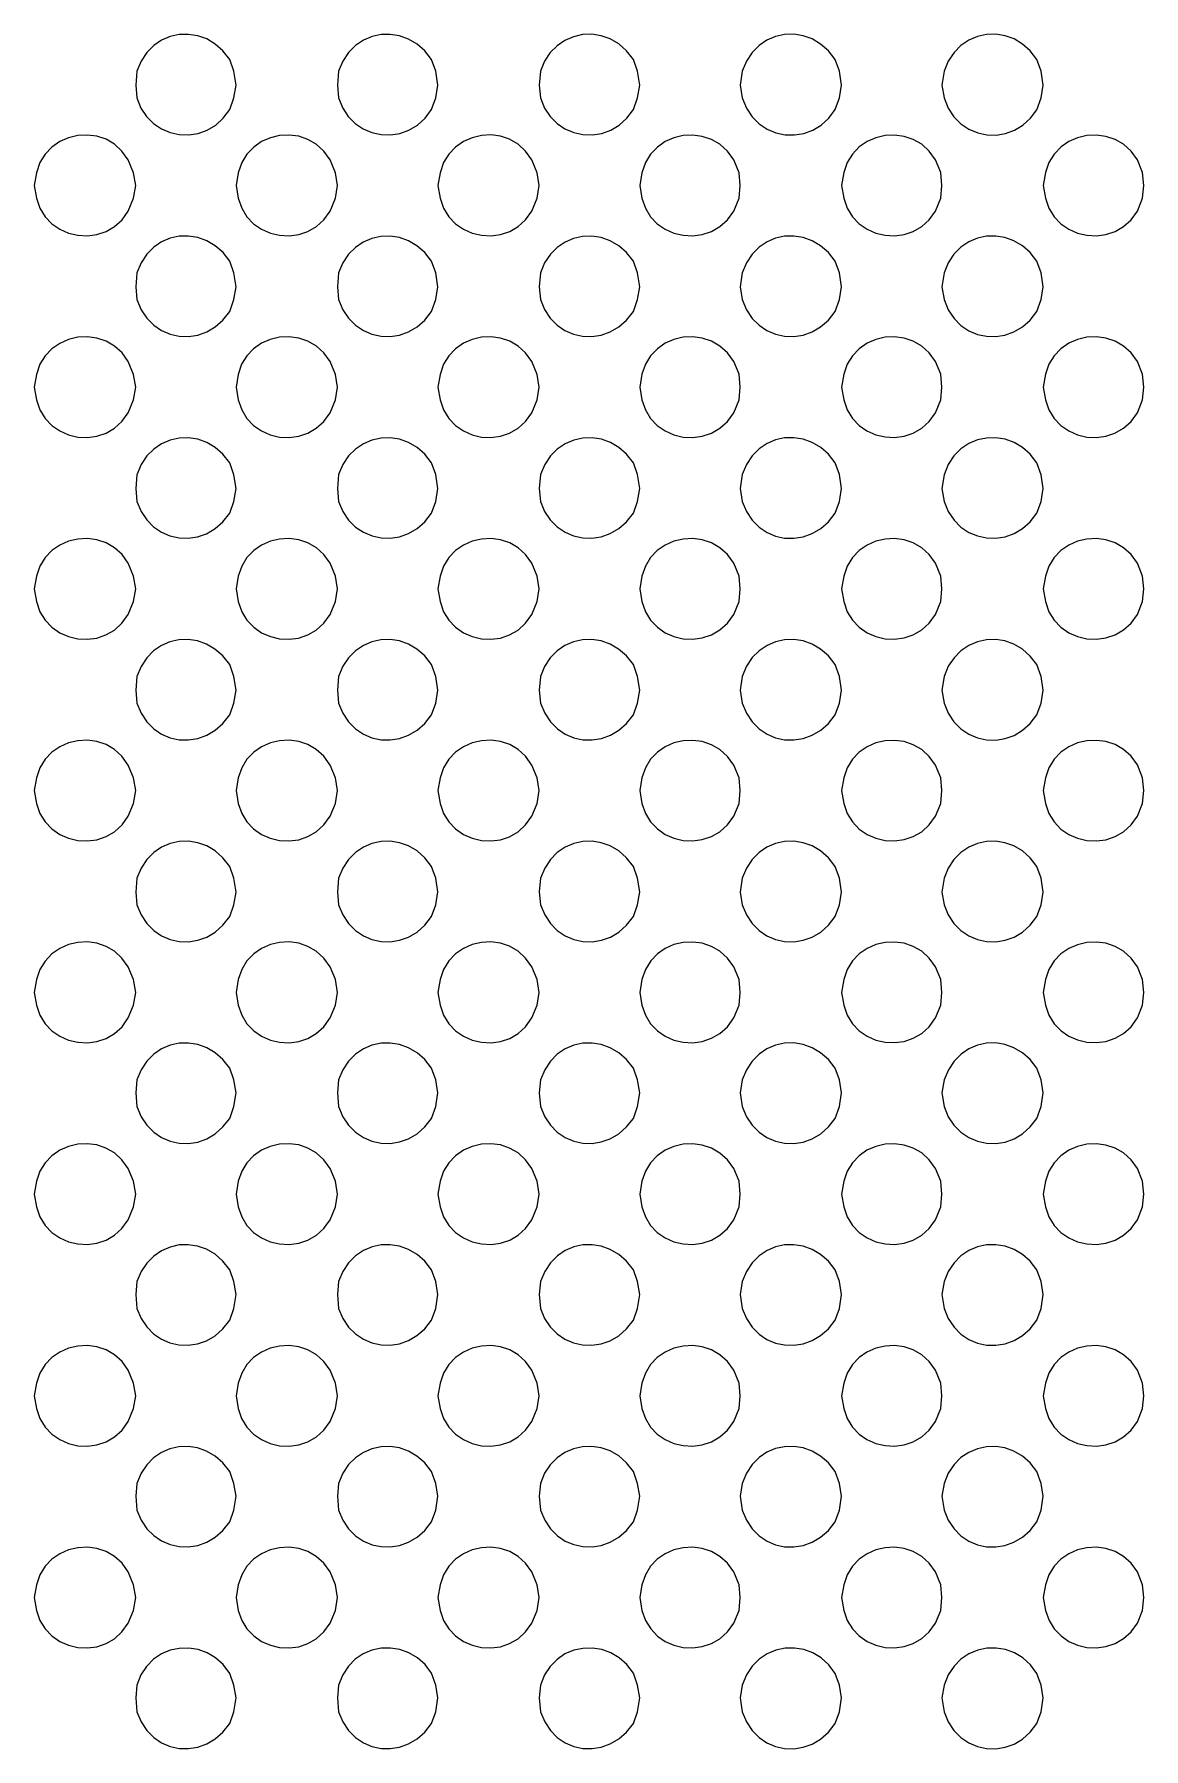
# Model space of a CAD drawing. Extents: x 0 to 243, y -13 to 276.
# Drawn here: x 127.41 to 154.65, y 194.14 to 236.25 of the extents above; entities that cross this region are included whole.
import ezdxf

# ---------------------------------------------------------------- set-up
doc = ezdxf.new("R2010")
doc.units = 0
doc.layers.add('GEOMETRY', color=7, linetype='Continuous')

msp = doc.modelspace()

# ---------------------------------------------------------------- linework, layer by layer
at = {"layer": 'GEOMETRY', "lineweight": 13}
for points in [[(132.366, 235.003), (132.312, 235.345), (132.209, 235.632), (132.043, 235.845), (131.853, 236.012), (131.644, 236.135), (131.424, 236.214), (131.196, 236.249), (130.969, 236.242), (130.747, 236.194), (130.537, 236.104), (130.344, 235.973), (130.174, 235.803), (130.033, 235.593), (129.928, 235.345), (129.902, 235.003), (129.928, 234.689), (130.027, 234.439), (130.165, 234.228), (130.335, 234.057), (130.531, 233.925), (130.745, 233.835), (130.971, 233.786), (131.203, 233.779), (131.434, 233.815), (131.656, 233.895), (131.864, 234.018), (132.05, 234.187), (132.209, 234.4), (132.312, 234.689), (132.366, 235.003)], [(137.32, 235.003), (137.267, 235.345), (137.164, 235.632), (136.998, 235.844), (136.808, 236.011), (136.6, 236.134), (136.379, 236.213), (136.152, 236.249), (135.924, 236.242), (135.702, 236.194), (135.491, 236.104), (135.298, 235.974), (135.128, 235.804), (134.987, 235.594), (134.882, 235.345), (134.856, 235.003), (134.882, 234.69), (134.982, 234.44), (135.12, 234.228), (135.29, 234.056), (135.486, 233.925), (135.7, 233.835), (135.926, 233.786), (136.157, 233.779), (136.387, 233.815), (136.61, 233.895), (136.818, 234.019), (137.005, 234.187), (137.164, 234.4), (137.267, 234.69), (137.32, 235.003)], [(142.275, 235.003), (142.222, 235.343), (142.118, 235.632), (141.951, 235.846), (141.759, 236.014), (141.55, 236.136), (141.328, 236.215), (141.1, 236.25), (140.873, 236.242), (140.651, 236.192), (140.44, 236.101), (140.248, 235.97), (140.079, 235.8), (139.94, 235.59), (139.837, 235.343), (139.81, 235.003), (139.837, 234.69), (139.936, 234.44), (140.074, 234.229), (140.244, 234.057), (140.439, 233.926), (140.654, 233.835), (140.88, 233.786), (141.112, 233.779), (141.343, 233.815), (141.565, 233.895), (141.773, 234.018), (141.96, 234.187), (142.118, 234.4), (142.222, 234.69), (142.275, 235.003)], [(147.23, 235.003), (147.177, 235.344), (147.073, 235.632), (146.907, 235.845), (146.717, 236.012), (146.508, 236.135), (146.287, 236.214), (146.06, 236.251), (145.832, 236.244), (145.61, 236.196), (145.399, 236.106), (145.206, 235.975), (145.037, 235.804), (144.897, 235.594), (144.792, 235.344), (144.74, 235.003), (144.792, 234.69), (144.896, 234.435), (145.037, 234.221), (145.208, 234.049), (145.404, 233.918), (145.618, 233.829), (145.843, 233.782), (146.074, 233.778), (146.302, 233.816), (146.523, 233.897), (146.73, 234.021), (146.915, 234.189), (147.073, 234.4), (147.177, 234.69), (147.23, 235.003)], [(152.183, 235.003), (152.131, 235.345), (152.027, 235.632), (151.862, 235.844), (151.672, 236.012), (151.464, 236.135), (151.243, 236.214), (151.016, 236.25), (150.788, 236.244), (150.566, 236.195), (150.355, 236.106), (150.161, 235.975), (149.992, 235.805), (149.851, 235.594), (149.746, 235.345), (149.694, 235.003), (149.746, 234.689), (149.849, 234.434), (149.99, 234.221), (150.162, 234.048), (150.358, 233.917), (150.572, 233.828), (150.798, 233.781), (151.028, 233.777), (151.257, 233.815), (151.478, 233.896), (151.684, 234.02), (151.87, 234.188), (152.027, 234.399), (152.131, 234.689), (152.183, 235.003)], [(129.902, 232.539), (129.848, 232.852), (129.717, 233.167), (129.564, 233.382), (129.38, 233.55), (129.172, 233.671), (128.947, 233.746), (128.714, 233.777), (128.48, 233.765), (128.251, 233.711), (128.036, 233.616), (127.843, 233.481), (127.678, 233.308), (127.549, 233.098), (127.464, 232.852), (127.411, 232.539), (127.464, 232.224), (127.548, 231.979), (127.677, 231.769), (127.841, 231.597), (128.035, 231.463), (128.251, 231.369), (128.48, 231.315), (128.715, 231.303), (128.949, 231.334), (129.174, 231.409), (129.382, 231.529), (129.565, 231.695), (129.717, 231.909), (129.848, 232.224), (129.902, 232.539)], [(134.856, 232.539), (134.803, 232.852), (134.672, 233.167), (134.519, 233.382), (134.334, 233.55), (134.126, 233.67), (133.902, 233.746), (133.669, 233.777), (133.434, 233.765), (133.206, 233.711), (132.991, 233.616), (132.798, 233.482), (132.633, 233.309), (132.504, 233.099), (132.418, 232.852), (132.366, 232.539), (132.418, 232.224), (132.503, 231.979), (132.631, 231.769), (132.796, 231.597), (132.99, 231.463), (133.206, 231.369), (133.434, 231.315), (133.67, 231.303), (133.903, 231.334), (134.128, 231.409), (134.336, 231.53), (134.52, 231.696), (134.672, 231.91), (134.803, 232.224), (134.856, 232.539)], [(139.81, 232.539), (139.757, 232.852), (139.626, 233.167), (139.473, 233.383), (139.289, 233.55), (139.081, 233.671), (138.857, 233.746), (138.624, 233.778), (138.389, 233.765), (138.161, 233.711), (137.946, 233.616), (137.753, 233.482), (137.587, 233.309), (137.458, 233.099), (137.372, 232.852), (137.32, 232.539), (137.372, 232.224), (137.458, 231.979), (137.587, 231.769), (137.752, 231.597), (137.946, 231.463), (138.161, 231.368), (138.389, 231.314), (138.624, 231.302), (138.857, 231.333), (139.082, 231.408), (139.289, 231.529), (139.474, 231.696), (139.626, 231.91), (139.757, 232.224), (139.81, 232.539)], [(144.74, 232.539), (144.713, 232.852), (144.582, 233.167), (144.428, 233.381), (144.243, 233.548), (144.034, 233.669), (143.81, 233.744), (143.577, 233.776), (143.343, 233.764), (143.115, 233.711), (142.901, 233.616), (142.708, 233.482), (142.543, 233.31), (142.414, 233.099), (142.328, 232.852), (142.275, 232.539), (142.328, 232.224), (142.414, 231.978), (142.542, 231.768), (142.707, 231.596), (142.901, 231.462), (143.115, 231.368), (143.343, 231.315), (143.577, 231.304), (143.81, 231.335), (144.035, 231.41), (144.243, 231.531), (144.428, 231.697), (144.582, 231.91), (144.713, 232.224), (144.74, 232.539)], [(149.694, 232.539), (149.668, 232.853), (149.537, 233.167), (149.383, 233.381), (149.198, 233.548), (148.989, 233.669), (148.765, 233.744), (148.532, 233.776), (148.298, 233.764), (148.07, 233.711), (147.856, 233.617), (147.662, 233.483), (147.498, 233.31), (147.369, 233.1), (147.283, 232.853), (147.23, 232.539), (147.283, 232.224), (147.368, 231.978), (147.496, 231.768), (147.661, 231.596), (147.855, 231.462), (148.07, 231.369), (148.298, 231.315), (148.533, 231.304), (148.766, 231.335), (148.991, 231.411), (149.199, 231.531), (149.384, 231.697), (149.537, 231.91), (149.668, 232.224), (149.694, 232.539)], [(154.648, 232.539), (154.622, 232.853), (154.492, 233.167), (154.338, 233.381), (154.153, 233.548), (153.944, 233.669), (153.72, 233.744), (153.487, 233.776), (153.253, 233.764), (153.025, 233.711), (152.811, 233.617), (152.618, 233.483), (152.453, 233.31), (152.323, 233.1), (152.237, 232.853), (152.183, 232.539), (152.237, 232.225), (152.323, 231.979), (152.452, 231.769), (152.617, 231.596), (152.81, 231.463), (153.025, 231.369), (153.253, 231.316), (153.487, 231.304), (153.72, 231.335), (153.945, 231.411), (154.153, 231.531), (154.338, 231.697), (154.492, 231.91), (154.622, 232.225), (154.648, 232.539)], [(132.366, 230.048), (132.312, 230.39), (132.209, 230.677), (132.044, 230.89), (131.854, 231.058), (131.646, 231.181), (131.425, 231.26), (131.198, 231.296), (130.97, 231.289), (130.747, 231.241), (130.536, 231.151), (130.343, 231.02), (130.173, 230.849), (130.033, 230.639), (129.928, 230.39), (129.902, 230.048), (129.928, 229.735), (130.032, 229.486), (130.172, 229.276), (130.342, 229.105), (130.535, 228.974), (130.745, 228.884), (130.968, 228.835), (131.195, 228.828), (131.423, 228.863), (131.644, 228.942), (131.852, 229.065), (132.043, 229.232), (132.209, 229.445), (132.312, 229.735), (132.366, 230.048)], [(137.32, 230.048), (137.267, 230.39), (137.164, 230.677), (136.997, 230.891), (136.806, 231.058), (136.597, 231.181), (136.376, 231.26), (136.148, 231.295), (135.921, 231.288), (135.699, 231.239), (135.488, 231.149), (135.295, 231.018), (135.126, 230.847), (134.986, 230.638), (134.882, 230.39), (134.856, 230.048), (134.882, 229.735), (134.987, 229.486), (135.127, 229.275), (135.297, 229.105), (135.49, 228.974), (135.701, 228.884), (135.923, 228.835), (136.151, 228.828), (136.378, 228.864), (136.599, 228.943), (136.808, 229.066), (136.998, 229.233), (137.164, 229.445), (137.267, 229.735), (137.32, 230.048)], [(142.275, 230.048), (142.222, 230.391), (142.118, 230.677), (141.95, 230.891), (141.759, 231.059), (141.55, 231.182), (141.328, 231.261), (141.101, 231.296), (140.874, 231.288), (140.652, 231.238), (140.442, 231.148), (140.25, 231.017), (140.081, 230.847), (139.941, 230.638), (139.837, 230.391), (139.81, 230.048), (139.837, 229.735), (139.94, 229.488), (140.079, 229.278), (140.248, 229.108), (140.44, 228.976), (140.651, 228.885), (140.873, 228.836), (141.1, 228.828), (141.328, 228.863), (141.55, 228.941), (141.759, 229.064), (141.951, 229.231), (142.118, 229.445), (142.222, 229.735), (142.275, 230.048)], [(147.23, 230.048), (147.177, 230.391), (147.073, 230.678), (146.907, 230.89), (146.717, 231.057), (146.509, 231.18), (146.288, 231.259), (146.061, 231.295), (145.833, 231.289), (145.611, 231.241), (145.401, 231.151), (145.208, 231.021), (145.038, 230.85), (144.897, 230.64), (144.792, 230.391), (144.74, 230.048), (144.792, 229.735), (144.897, 229.485), (145.037, 229.274), (145.206, 229.103), (145.399, 228.972), (145.61, 228.882), (145.832, 228.833), (146.06, 228.827), (146.287, 228.863), (146.508, 228.942), (146.717, 229.065), (146.907, 229.233), (147.073, 229.445), (147.177, 229.735), (147.23, 230.048)], [(152.183, 230.048), (152.131, 230.39), (152.027, 230.679), (151.862, 230.891), (151.672, 231.058), (151.463, 231.181), (151.242, 231.26), (151.015, 231.296), (150.787, 231.29), (150.564, 231.241), (150.353, 231.151), (150.16, 231.021), (149.99, 230.85), (149.85, 230.64), (149.746, 230.39), (149.694, 230.048), (149.746, 229.734), (149.851, 229.484), (149.992, 229.273), (150.161, 229.102), (150.354, 228.971), (150.565, 228.881), (150.787, 228.833), (151.014, 228.826), (151.241, 228.862), (151.462, 228.941), (151.671, 229.064), (151.861, 229.232), (152.027, 229.444), (152.131, 229.734), (152.183, 230.048)], [(129.902, 227.585), (129.848, 227.899), (129.717, 228.214), (129.565, 228.428), (129.382, 228.594), (129.174, 228.715), (128.949, 228.789), (128.715, 228.82), (128.48, 228.808), (128.251, 228.754), (128.035, 228.66), (127.841, 228.526), (127.676, 228.354), (127.548, 228.145), (127.464, 227.899), (127.411, 227.585), (127.464, 227.271), (127.548, 227.025), (127.677, 226.816), (127.841, 226.643), (128.035, 226.509), (128.25, 226.414), (128.479, 226.36), (128.714, 226.348), (128.947, 226.379), (129.172, 226.453), (129.38, 226.574), (129.564, 226.74), (129.717, 226.954), (129.848, 227.271), (129.902, 227.585)], [(134.856, 227.585), (134.803, 227.899), (134.672, 228.214), (134.52, 228.428), (134.336, 228.595), (134.128, 228.715), (133.904, 228.79), (133.67, 228.821), (133.434, 228.809), (133.205, 228.755), (132.99, 228.661), (132.796, 228.527), (132.631, 228.355), (132.502, 228.145), (132.418, 227.899), (132.366, 227.585), (132.418, 227.271), (132.503, 227.025), (132.631, 226.816), (132.796, 226.643), (132.99, 226.509), (133.205, 226.414), (133.434, 226.36), (133.669, 226.348), (133.902, 226.379), (134.127, 226.454), (134.335, 226.574), (134.519, 226.741), (134.672, 226.955), (134.803, 227.271), (134.856, 227.585)], [(139.81, 227.585), (139.757, 227.899), (139.626, 228.214), (139.474, 228.428), (139.29, 228.595), (139.082, 228.716), (138.857, 228.791), (138.624, 228.821), (138.389, 228.809), (138.161, 228.755), (137.946, 228.661), (137.752, 228.527), (137.587, 228.354), (137.458, 228.145), (137.372, 227.899), (137.32, 227.585), (137.372, 227.271), (137.458, 227.025), (137.587, 226.815), (137.752, 226.643), (137.945, 226.508), (138.16, 226.414), (138.388, 226.359), (138.622, 226.347), (138.855, 226.378), (139.08, 226.453), (139.288, 226.573), (139.473, 226.74), (139.626, 226.955), (139.757, 227.271), (139.81, 227.585)], [(144.74, 227.585), (144.713, 227.9), (144.582, 228.214), (144.427, 228.427), (144.242, 228.593), (144.034, 228.714), (143.81, 228.789), (143.577, 228.82), (143.343, 228.809), (143.115, 228.755), (142.901, 228.662), (142.708, 228.528), (142.543, 228.356), (142.414, 228.146), (142.328, 227.9), (142.275, 227.585), (142.328, 227.271), (142.414, 227.025), (142.543, 226.814), (142.707, 226.642), (142.9, 226.508), (143.114, 226.414), (143.342, 226.36), (143.576, 226.349), (143.809, 226.38), (144.033, 226.455), (144.242, 226.575), (144.427, 226.742), (144.582, 226.955), (144.713, 227.271), (144.74, 227.585)], [(149.694, 227.585), (149.668, 227.9), (149.537, 228.214), (149.383, 228.427), (149.198, 228.593), (148.989, 228.713), (148.765, 228.789), (148.532, 228.82), (148.298, 228.809), (148.07, 228.756), (147.856, 228.662), (147.663, 228.528), (147.498, 228.356), (147.369, 228.146), (147.283, 227.9), (147.23, 227.585), (147.283, 227.272), (147.368, 227.025), (147.496, 226.815), (147.661, 226.642), (147.854, 226.508), (148.069, 226.414), (148.297, 226.361), (148.531, 226.349), (148.765, 226.38), (148.989, 226.455), (149.198, 226.576), (149.383, 226.742), (149.537, 226.955), (149.668, 227.272), (149.694, 227.585)], [(154.648, 227.585), (154.622, 227.9), (154.492, 228.214), (154.337, 228.427), (154.152, 228.593), (153.944, 228.714), (153.719, 228.789), (153.486, 228.82), (153.252, 228.809), (153.025, 228.756), (152.811, 228.662), (152.617, 228.528), (152.453, 228.356), (152.323, 228.147), (152.237, 227.9), (152.183, 227.585), (152.237, 227.272), (152.323, 227.025), (152.452, 226.815), (152.617, 226.642), (152.81, 226.508), (153.024, 226.414), (153.252, 226.36), (153.486, 226.349), (153.719, 226.38), (153.943, 226.455), (154.152, 226.576), (154.337, 226.742), (154.492, 226.955), (154.622, 227.272), (154.648, 227.585)], [(132.366, 225.093), (132.312, 225.435), (132.209, 225.724), (132.043, 225.936), (131.852, 226.104), (131.643, 226.226), (131.422, 226.305), (131.195, 226.341), (130.968, 226.334), (130.746, 226.285), (130.535, 226.195), (130.342, 226.064), (130.173, 225.894), (130.033, 225.684), (129.928, 225.435), (129.902, 225.093), (129.928, 224.78), (130.032, 224.533), (130.172, 224.324), (130.341, 224.153), (130.533, 224.022), (130.742, 223.931), (130.964, 223.881), (131.191, 223.873), (131.418, 223.908), (131.639, 223.986), (131.849, 224.109), (132.04, 224.278), (132.209, 224.492), (132.312, 224.78), (132.366, 225.093)], [(137.32, 225.093), (137.267, 225.436), (137.164, 225.724), (136.998, 225.936), (136.807, 226.103), (136.599, 226.226), (136.378, 226.305), (136.15, 226.341), (135.923, 226.334), (135.701, 226.285), (135.49, 226.196), (135.297, 226.065), (135.128, 225.894), (134.987, 225.685), (134.882, 225.436), (134.856, 225.093), (134.882, 224.78), (134.987, 224.531), (135.127, 224.32), (135.297, 224.149), (135.491, 224.019), (135.702, 223.929), (135.924, 223.88), (136.152, 223.873), (136.379, 223.909), (136.6, 223.989), (136.809, 224.112), (136.999, 224.279), (137.164, 224.492), (137.267, 224.78), (137.32, 225.093)], [(142.275, 225.093), (142.222, 225.436), (142.118, 225.723), (141.953, 225.936), (141.763, 226.103), (141.554, 226.226), (141.333, 226.305), (141.106, 226.341), (140.878, 226.334), (140.656, 226.286), (140.445, 226.196), (140.252, 226.065), (140.082, 225.895), (139.942, 225.685), (139.837, 225.436), (139.81, 225.093), (139.837, 224.78), (139.941, 224.532), (140.08, 224.323), (140.25, 224.152), (140.442, 224.021), (140.653, 223.93), (140.875, 223.881), (141.103, 223.873), (141.331, 223.908), (141.552, 223.987), (141.761, 224.11), (141.952, 224.278), (142.118, 224.492), (142.222, 224.78), (142.275, 225.093)], [(147.23, 225.094), (147.177, 225.436), (147.073, 225.723), (146.908, 225.936), (146.718, 226.103), (146.51, 226.226), (146.289, 226.306), (146.061, 226.342), (145.833, 226.336), (145.611, 226.288), (145.4, 226.198), (145.207, 226.067), (145.037, 225.896), (144.897, 225.686), (144.792, 225.436), (144.74, 225.094), (144.792, 224.78), (144.897, 224.53), (145.037, 224.319), (145.206, 224.148), (145.4, 224.017), (145.611, 223.927), (145.833, 223.878), (146.061, 223.872), (146.289, 223.908), (146.51, 223.988), (146.718, 224.111), (146.908, 224.279), (147.073, 224.492), (147.177, 224.78), (147.23, 225.094)], [(152.183, 225.093), (152.131, 225.435), (152.027, 225.724), (151.862, 225.936), (151.673, 226.104), (151.464, 226.227), (151.243, 226.306), (151.015, 226.342), (150.787, 226.335), (150.564, 226.287), (150.353, 226.197), (150.159, 226.066), (149.99, 225.895), (149.85, 225.684), (149.746, 225.435), (149.694, 225.093), (149.746, 224.779), (149.851, 224.53), (149.991, 224.32), (150.161, 224.149), (150.354, 224.018), (150.565, 223.929), (150.788, 223.88), (151.016, 223.874), (151.243, 223.91), (151.464, 223.989), (151.673, 224.112), (151.862, 224.279), (152.027, 224.491), (152.131, 224.779), (152.183, 225.093)], [(129.902, 222.63), (129.848, 222.944), (129.717, 223.259), (129.565, 223.473), (129.381, 223.64), (129.173, 223.76), (128.949, 223.835), (128.715, 223.866), (128.48, 223.854), (128.251, 223.8), (128.036, 223.706), (127.842, 223.572), (127.677, 223.4), (127.548, 223.19), (127.464, 222.944), (127.411, 222.63), (127.464, 222.316), (127.549, 222.07), (127.678, 221.86), (127.843, 221.687), (128.036, 221.553), (128.251, 221.458), (128.479, 221.404), (128.714, 221.392), (128.947, 221.423), (129.171, 221.499), (129.379, 221.619), (129.564, 221.786), (129.717, 222.001), (129.848, 222.316), (129.902, 222.63)], [(134.856, 222.63), (134.803, 222.944), (134.672, 223.259), (134.52, 223.473), (134.336, 223.64), (134.128, 223.76), (133.903, 223.835), (133.669, 223.866), (133.434, 223.854), (133.206, 223.8), (132.99, 223.706), (132.797, 223.572), (132.632, 223.4), (132.503, 223.19), (132.418, 222.944), (132.366, 222.63), (132.418, 222.316), (132.504, 222.07), (132.633, 221.86), (132.797, 221.687), (132.991, 221.553), (133.206, 221.458), (133.434, 221.404), (133.668, 221.392), (133.901, 221.423), (134.126, 221.499), (134.334, 221.619), (134.519, 221.786), (134.672, 222.001), (134.803, 222.316), (134.856, 222.63)], [(139.81, 222.63), (139.757, 222.944), (139.626, 223.259), (139.474, 223.473), (139.29, 223.64), (139.082, 223.76), (138.858, 223.835), (138.624, 223.866), (138.389, 223.854), (138.16, 223.8), (137.945, 223.706), (137.751, 223.572), (137.586, 223.399), (137.457, 223.19), (137.372, 222.944), (137.32, 222.63), (137.372, 222.316), (137.458, 222.07), (137.587, 221.86), (137.752, 221.688), (137.946, 221.553), (138.16, 221.459), (138.389, 221.404), (138.623, 221.392), (138.856, 221.423), (139.08, 221.498), (139.288, 221.619), (139.473, 221.786), (139.626, 222.001), (139.757, 222.316), (139.81, 222.63)], [(144.74, 222.63), (144.713, 222.945), (144.582, 223.259), (144.428, 223.472), (144.243, 223.638), (144.035, 223.758), (143.811, 223.834), (143.578, 223.865), (143.343, 223.854), (143.115, 223.8), (142.9, 223.707), (142.707, 223.573), (142.542, 223.401), (142.413, 223.191), (142.328, 222.945), (142.275, 222.63), (142.328, 222.317), (142.414, 222.07), (142.543, 221.86), (142.708, 221.687), (142.901, 221.553), (143.115, 221.459), (143.343, 221.405), (143.577, 221.394), (143.81, 221.425), (144.034, 221.5), (144.242, 221.621), (144.427, 221.787), (144.582, 222.001), (144.713, 222.317), (144.74, 222.63)], [(149.694, 222.63), (149.668, 222.945), (149.537, 223.259), (149.384, 223.472), (149.2, 223.638), (148.991, 223.758), (148.767, 223.833), (148.533, 223.865), (148.298, 223.853), (148.07, 223.8), (147.855, 223.706), (147.661, 223.573), (147.496, 223.401), (147.368, 223.191), (147.283, 222.945), (147.23, 222.63), (147.283, 222.317), (147.369, 222.07), (147.497, 221.86), (147.662, 221.687), (147.855, 221.553), (148.07, 221.459), (148.297, 221.405), (148.532, 221.394), (148.765, 221.425), (148.989, 221.501), (149.198, 221.621), (149.383, 221.788), (149.537, 222.001), (149.668, 222.317), (149.694, 222.63)], [(154.648, 222.63), (154.622, 222.945), (154.492, 223.259), (154.338, 223.472), (154.153, 223.638), (153.945, 223.758), (153.72, 223.833), (153.487, 223.865), (153.253, 223.854), (153.025, 223.801), (152.81, 223.707), (152.617, 223.573), (152.452, 223.401), (152.323, 223.191), (152.237, 222.945), (152.183, 222.63), (152.237, 222.317), (152.323, 222.07), (152.452, 221.86), (152.617, 221.687), (152.81, 221.553), (153.025, 221.458), (153.252, 221.405), (153.487, 221.393), (153.719, 221.425), (153.944, 221.5), (154.152, 221.621), (154.338, 221.787), (154.492, 222.001), (154.622, 222.317), (154.648, 222.63)], [(132.366, 220.14), (132.312, 220.481), (132.209, 220.769), (132.04, 220.983), (131.847, 221.151), (131.638, 221.274), (131.416, 221.352), (131.189, 221.387), (130.962, 221.379), (130.741, 221.329), (130.531, 221.238), (130.339, 221.106), (130.171, 220.936), (130.032, 220.727), (129.928, 220.481), (129.902, 220.14), (129.928, 219.827), (130.032, 219.578), (130.172, 219.367), (130.342, 219.196), (130.535, 219.065), (130.746, 218.975), (130.968, 218.926), (131.196, 218.919), (131.424, 218.955), (131.645, 219.034), (131.853, 219.157), (132.043, 219.324), (132.209, 219.537), (132.312, 219.827), (132.366, 220.14)], [(137.32, 220.14), (137.267, 220.481), (137.164, 220.77), (136.997, 220.982), (136.805, 221.149), (136.597, 221.272), (136.376, 221.351), (136.149, 221.386), (135.922, 221.38), (135.701, 221.331), (135.491, 221.241), (135.298, 221.11), (135.128, 220.939), (134.988, 220.73), (134.882, 220.481), (134.856, 220.14), (134.882, 219.827), (134.987, 219.578), (135.127, 219.367), (135.297, 219.196), (135.49, 219.065), (135.701, 218.975), (135.923, 218.926), (136.151, 218.919), (136.378, 218.955), (136.599, 219.034), (136.808, 219.157), (136.998, 219.324), (137.164, 219.537), (137.267, 219.827), (137.32, 220.14)], [(142.275, 220.141), (142.222, 220.481), (142.118, 220.77), (141.949, 220.984), (141.757, 221.152), (141.547, 221.274), (141.325, 221.352), (141.098, 221.387), (140.871, 221.378), (140.65, 221.328), (140.44, 221.237), (140.249, 221.106), (140.08, 220.936), (139.941, 220.727), (139.837, 220.481), (139.81, 220.141), (139.837, 219.825), (139.942, 219.576), (140.083, 219.366), (140.253, 219.196), (140.446, 219.065), (140.656, 218.975), (140.879, 218.926), (141.106, 218.92), (141.333, 218.955), (141.554, 219.034), (141.762, 219.157), (141.952, 219.324), (142.118, 219.537), (142.222, 219.825), (142.275, 220.141)], [(147.23, 220.141), (147.177, 220.481), (147.073, 220.77), (146.906, 220.982), (146.716, 221.149), (146.507, 221.272), (146.286, 221.351), (146.059, 221.388), (145.832, 221.381), (145.61, 221.333), (145.4, 221.243), (145.207, 221.112), (145.037, 220.941), (144.897, 220.731), (144.792, 220.481), (144.74, 220.141), (144.792, 219.825), (144.897, 219.575), (145.037, 219.365), (145.207, 219.194), (145.4, 219.064), (145.611, 218.974), (145.833, 218.926), (146.061, 218.919), (146.289, 218.955), (146.51, 219.035), (146.718, 219.158), (146.908, 219.325), (147.073, 219.537), (147.177, 219.825), (147.23, 220.141)], [(152.183, 220.14), (152.131, 220.48), (152.027, 220.769), (151.861, 220.981), (151.671, 221.149), (151.462, 221.271), (151.241, 221.351), (151.014, 221.387), (150.786, 221.38), (150.564, 221.331), (150.354, 221.241), (150.161, 221.111), (149.991, 220.94), (149.851, 220.729), (149.746, 220.48), (149.694, 220.14), (149.746, 219.826), (149.85, 219.576), (149.99, 219.366), (150.159, 219.194), (150.353, 219.064), (150.564, 218.974), (150.787, 218.925), (151.015, 218.918), (151.243, 218.954), (151.464, 219.033), (151.673, 219.156), (151.862, 219.324), (152.027, 219.536), (152.131, 219.826), (152.183, 220.14)], [(129.902, 217.675), (129.848, 217.989), (129.717, 218.304), (129.564, 218.519), (129.38, 218.686), (129.172, 218.806), (128.948, 218.881), (128.715, 218.912), (128.48, 218.9), (128.251, 218.846), (128.037, 218.751), (127.843, 218.617), (127.678, 218.445), (127.549, 218.235), (127.464, 217.989), (127.411, 217.675), (127.464, 217.361), (127.548, 217.115), (127.677, 216.906), (127.841, 216.734), (128.035, 216.6), (128.25, 216.505), (128.479, 216.451), (128.714, 216.439), (128.948, 216.47), (129.172, 216.545), (129.381, 216.665), (129.565, 216.832), (129.717, 217.046), (129.848, 217.361), (129.902, 217.675)], [(134.856, 217.675), (134.803, 217.989), (134.672, 218.304), (134.519, 218.519), (134.335, 218.686), (134.127, 218.806), (133.902, 218.881), (133.669, 218.912), (133.434, 218.9), (133.206, 218.846), (132.991, 218.752), (132.798, 218.618), (132.633, 218.445), (132.504, 218.235), (132.418, 217.989), (132.366, 217.675), (132.418, 217.361), (132.503, 217.115), (132.631, 216.906), (132.796, 216.734), (132.99, 216.6), (133.205, 216.505), (133.434, 216.451), (133.669, 216.439), (133.902, 216.47), (134.127, 216.545), (134.335, 216.665), (134.519, 216.832), (134.672, 217.046), (134.803, 217.361), (134.856, 217.675)], [(139.81, 217.675), (139.757, 217.99), (139.626, 218.304), (139.474, 218.518), (139.29, 218.685), (139.082, 218.805), (138.858, 218.88), (138.624, 218.911), (138.39, 218.899), (138.161, 218.846), (137.946, 218.751), (137.752, 218.617), (137.587, 218.445), (137.458, 218.235), (137.372, 217.99), (137.32, 217.675), (137.372, 217.361), (137.458, 217.115), (137.587, 216.906), (137.752, 216.733), (137.945, 216.599), (138.16, 216.504), (138.389, 216.45), (138.624, 216.438), (138.857, 216.469), (139.081, 216.544), (139.289, 216.664), (139.473, 216.831), (139.626, 217.046), (139.757, 217.361), (139.81, 217.675)], [(144.74, 217.675), (144.713, 217.99), (144.582, 218.304), (144.428, 218.517), (144.243, 218.683), (144.035, 218.803), (143.811, 218.879), (143.578, 218.91), (143.344, 218.899), (143.116, 218.845), (142.901, 218.751), (142.708, 218.618), (142.543, 218.446), (142.414, 218.236), (142.328, 217.99), (142.275, 217.675), (142.328, 217.362), (142.414, 217.115), (142.543, 216.905), (142.708, 216.733), (142.901, 216.599), (143.115, 216.505), (143.343, 216.451), (143.577, 216.439), (143.81, 216.471), (144.035, 216.546), (144.243, 216.666), (144.428, 216.833), (144.582, 217.046), (144.713, 217.362), (144.74, 217.675)], [(149.694, 217.675), (149.668, 217.99), (149.537, 218.304), (149.383, 218.517), (149.198, 218.683), (148.99, 218.803), (148.765, 218.879), (148.532, 218.91), (148.298, 218.899), (148.07, 218.845), (147.855, 218.751), (147.662, 218.618), (147.497, 218.446), (147.368, 218.236), (147.283, 217.99), (147.23, 217.675), (147.283, 217.362), (147.368, 217.115), (147.497, 216.905), (147.661, 216.732), (147.855, 216.599), (148.069, 216.504), (148.297, 216.451), (148.531, 216.44), (148.765, 216.471), (148.989, 216.546), (149.198, 216.666), (149.383, 216.833), (149.537, 217.046), (149.668, 217.362), (149.694, 217.675)], [(154.648, 217.675), (154.622, 217.99), (154.492, 218.305), (154.338, 218.518), (154.153, 218.684), (153.945, 218.804), (153.72, 218.879), (153.487, 218.91), (153.253, 218.899), (153.025, 218.845), (152.81, 218.752), (152.617, 218.618), (152.452, 218.446), (152.323, 218.236), (152.237, 217.99), (152.183, 217.675), (152.237, 217.362), (152.323, 217.115), (152.452, 216.905), (152.617, 216.732), (152.81, 216.598), (153.025, 216.504), (153.252, 216.451), (153.487, 216.439), (153.72, 216.47), (153.944, 216.546), (154.153, 216.666), (154.338, 216.833), (154.492, 217.046), (154.622, 217.362), (154.648, 217.675)], [(132.366, 215.185), (132.312, 215.526), (132.209, 215.815), (132.043, 216.027), (131.852, 216.194), (131.643, 216.317), (131.422, 216.395), (131.195, 216.431), (130.968, 216.424), (130.746, 216.375), (130.535, 216.285), (130.342, 216.155), (130.173, 215.984), (130.033, 215.774), (129.928, 215.526), (129.902, 215.185), (129.928, 214.872), (130.032, 214.623), (130.172, 214.412), (130.342, 214.241), (130.535, 214.111), (130.746, 214.02), (130.968, 213.972), (131.196, 213.965), (131.424, 214), (131.645, 214.079), (131.853, 214.202), (132.043, 214.369), (132.209, 214.582), (132.312, 214.872), (132.366, 215.185)], [(137.32, 215.186), (137.267, 215.526), (137.164, 215.815), (136.998, 216.027), (136.808, 216.194), (136.599, 216.316), (136.378, 216.395), (136.151, 216.431), (135.923, 216.424), (135.701, 216.375), (135.49, 216.285), (135.297, 216.155), (135.127, 215.984), (134.987, 215.774), (134.882, 215.526), (134.856, 215.186), (134.882, 214.872), (134.987, 214.622), (135.127, 214.412), (135.297, 214.241), (135.49, 214.11), (135.701, 214.02), (135.923, 213.971), (136.151, 213.964), (136.378, 214), (136.599, 214.079), (136.808, 214.202), (136.998, 214.369), (137.164, 214.582), (137.267, 214.872), (137.32, 215.186)], [(142.275, 215.186), (142.222, 215.526), (142.118, 215.815), (141.952, 216.027), (141.761, 216.194), (141.552, 216.317), (141.331, 216.395), (141.104, 216.431), (140.876, 216.424), (140.654, 216.375), (140.444, 216.284), (140.251, 216.154), (140.081, 215.983), (139.942, 215.774), (139.837, 215.526), (139.81, 215.186), (139.837, 214.872), (139.942, 214.623), (140.082, 214.412), (140.251, 214.242), (140.444, 214.111), (140.655, 214.021), (140.877, 213.972), (141.105, 213.965), (141.333, 214.001), (141.554, 214.08), (141.762, 214.202), (141.952, 214.37), (142.118, 214.582), (142.222, 214.872), (142.275, 215.186)], [(147.23, 215.185), (147.177, 215.525), (147.073, 215.814), (146.907, 216.026), (146.717, 216.193), (146.509, 216.316), (146.288, 216.395), (146.06, 216.431), (145.832, 216.425), (145.61, 216.376), (145.399, 216.287), (145.206, 216.156), (145.036, 215.985), (144.897, 215.774), (144.792, 215.525), (144.74, 215.185), (144.792, 214.871), (144.896, 214.621), (145.036, 214.41), (145.205, 214.239), (145.399, 214.108), (145.61, 214.018), (145.832, 213.97), (146.06, 213.963), (146.288, 213.999), (146.509, 214.078), (146.718, 214.201), (146.908, 214.368), (147.073, 214.581), (147.177, 214.871), (147.23, 215.185)], [(152.183, 215.185), (152.131, 215.525), (152.027, 215.814), (151.862, 216.026), (151.672, 216.193), (151.463, 216.316), (151.242, 216.396), (151.015, 216.432), (150.787, 216.425), (150.564, 216.376), (150.353, 216.286), (150.16, 216.156), (149.99, 215.985), (149.85, 215.774), (149.746, 215.525), (149.694, 215.185), (149.746, 214.872), (149.85, 214.622), (149.99, 214.411), (150.159, 214.24), (150.353, 214.109), (150.564, 214.019), (150.787, 213.97), (151.015, 213.963), (151.243, 213.999), (151.464, 214.079), (151.673, 214.202), (151.862, 214.369), (152.027, 214.582), (152.131, 214.872), (152.183, 215.185)], [(129.902, 212.72), (129.848, 213.034), (129.717, 213.349), (129.564, 213.564), (129.38, 213.731), (129.172, 213.851), (128.948, 213.927), (128.714, 213.958), (128.48, 213.946), (128.251, 213.892), (128.036, 213.797), (127.842, 213.663), (127.677, 213.49), (127.549, 213.28), (127.464, 213.034), (127.411, 212.72), (127.464, 212.404), (127.549, 212.159), (127.677, 211.95), (127.842, 211.778), (128.036, 211.644), (128.251, 211.55), (128.48, 211.497), (128.715, 211.485), (128.949, 211.516), (129.173, 211.591), (129.381, 211.711), (129.565, 211.877), (129.717, 212.091), (129.848, 212.404), (129.902, 212.72)], [(134.856, 212.72), (134.803, 213.035), (134.672, 213.349), (134.519, 213.564), (134.335, 213.731), (134.127, 213.851), (133.903, 213.927), (133.67, 213.958), (133.435, 213.946), (133.206, 213.892), (132.991, 213.797), (132.798, 213.663), (132.632, 213.491), (132.503, 213.281), (132.418, 213.035), (132.366, 212.72), (132.418, 212.404), (132.503, 212.159), (132.632, 211.949), (132.798, 211.777), (132.991, 211.644), (133.206, 211.55), (133.435, 211.496), (133.67, 211.484), (133.903, 211.515), (134.127, 211.59), (134.335, 211.711), (134.519, 211.877), (134.672, 212.091), (134.803, 212.404), (134.856, 212.72)], [(139.81, 212.72), (139.757, 213.035), (139.626, 213.349), (139.473, 213.564), (139.288, 213.731), (139.08, 213.852), (138.856, 213.927), (138.623, 213.958), (138.389, 213.946), (138.161, 213.892), (137.946, 213.798), (137.753, 213.663), (137.588, 213.491), (137.458, 213.281), (137.372, 213.035), (137.32, 212.72), (137.372, 212.405), (137.458, 212.16), (137.587, 211.95), (137.752, 211.778), (137.946, 211.644), (138.161, 211.55), (138.39, 211.496), (138.624, 211.484), (138.858, 211.515), (139.082, 211.59), (139.29, 211.71), (139.474, 211.877), (139.626, 212.091), (139.757, 212.405), (139.81, 212.72)], [(144.74, 212.72), (144.713, 213.035), (144.582, 213.349), (144.427, 213.563), (144.242, 213.73), (144.034, 213.85), (143.81, 213.926), (143.577, 213.957), (143.343, 213.946), (143.116, 213.892), (142.902, 213.798), (142.708, 213.664), (142.544, 213.492), (142.414, 213.282), (142.328, 213.035), (142.275, 212.72), (142.328, 212.405), (142.414, 212.159), (142.543, 211.949), (142.708, 211.777), (142.902, 211.644), (143.116, 211.55), (143.344, 211.496), (143.578, 211.485), (143.811, 211.516), (144.035, 211.592), (144.243, 211.712), (144.428, 211.878), (144.582, 212.091), (144.713, 212.405), (144.74, 212.72)], [(149.694, 212.72), (149.668, 213.035), (149.537, 213.349), (149.383, 213.563), (149.198, 213.729), (148.99, 213.85), (148.765, 213.925), (148.532, 213.956), (148.298, 213.945), (148.07, 213.892), (147.855, 213.798), (147.662, 213.664), (147.497, 213.492), (147.368, 213.282), (147.283, 213.035), (147.23, 212.72), (147.283, 212.405), (147.368, 212.159), (147.497, 211.949), (147.662, 211.777), (147.856, 211.644), (148.07, 211.55), (148.298, 211.497), (148.533, 211.486), (148.766, 211.517), (148.99, 211.592), (149.199, 211.712), (149.383, 211.878), (149.537, 212.091), (149.668, 212.405), (149.694, 212.72)], [(154.648, 212.721), (154.622, 213.035), (154.492, 213.35), (154.338, 213.563), (154.152, 213.729), (153.944, 213.849), (153.719, 213.925), (153.487, 213.956), (153.252, 213.944), (153.025, 213.891), (152.81, 213.797), (152.617, 213.663), (152.452, 213.491), (152.323, 213.281), (152.237, 213.035), (152.183, 212.721), (152.237, 212.405), (152.323, 212.159), (152.452, 211.95), (152.618, 211.778), (152.811, 211.644), (153.026, 211.551), (153.254, 211.498), (153.488, 211.486), (153.721, 211.517), (153.945, 211.593), (154.153, 211.713), (154.338, 211.878), (154.492, 212.091), (154.622, 212.405), (154.648, 212.721)], [(132.366, 210.257), (132.312, 210.57), (132.209, 210.86), (132.043, 211.072), (131.852, 211.239), (131.643, 211.362), (131.422, 211.441), (131.195, 211.476), (130.968, 211.469), (130.746, 211.42), (130.535, 211.33), (130.342, 211.199), (130.173, 211.029), (130.033, 210.819), (129.928, 210.57), (129.902, 210.257), (129.928, 209.915), (130.033, 209.666), (130.173, 209.457), (130.343, 209.286), (130.535, 209.155), (130.746, 209.065), (130.968, 209.016), (131.195, 209.01), (131.423, 209.045), (131.644, 209.124), (131.852, 209.247), (132.043, 209.414), (132.209, 209.626), (132.312, 209.915), (132.366, 210.257)], [(137.32, 210.255), (137.267, 210.57), (137.164, 210.859), (136.998, 211.071), (136.807, 211.239), (136.599, 211.361), (136.378, 211.44), (136.15, 211.476), (135.923, 211.469), (135.701, 211.421), (135.49, 211.331), (135.297, 211.2), (135.128, 211.029), (134.987, 210.819), (134.882, 210.57), (134.856, 210.255), (134.882, 209.915), (134.987, 209.666), (135.128, 209.456), (135.297, 209.286), (135.49, 209.155), (135.701, 209.065), (135.923, 209.017), (136.15, 209.01), (136.378, 209.046), (136.599, 209.125), (136.807, 209.247), (136.998, 209.414), (137.164, 209.626), (137.267, 209.915), (137.32, 210.255)], [(142.275, 210.255), (142.222, 210.57), (142.118, 210.859), (141.952, 211.072), (141.761, 211.239), (141.552, 211.362), (141.331, 211.441), (141.104, 211.476), (140.876, 211.469), (140.654, 211.421), (140.444, 211.33), (140.251, 211.2), (140.082, 211.029), (139.942, 210.819), (139.837, 210.57), (139.81, 210.255), (139.837, 209.915), (139.942, 209.666), (140.082, 209.457), (140.252, 209.286), (140.445, 209.156), (140.655, 209.066), (140.877, 209.017), (141.105, 209.01), (141.332, 209.046), (141.553, 209.125), (141.761, 209.247), (141.952, 209.414), (142.118, 209.626), (142.222, 209.915), (142.275, 210.255)], [(147.23, 210.255), (147.177, 210.569), (147.073, 210.859), (146.907, 211.071), (146.717, 211.239), (146.508, 211.362), (146.287, 211.441), (146.06, 211.477), (145.832, 211.47), (145.61, 211.422), (145.399, 211.332), (145.206, 211.201), (145.036, 211.03), (144.896, 210.819), (144.792, 210.569), (144.74, 210.255), (144.792, 209.914), (144.896, 209.665), (145.036, 209.455), (145.206, 209.284), (145.399, 209.153), (145.61, 209.064), (145.832, 209.015), (146.06, 209.009), (146.288, 209.045), (146.509, 209.124), (146.718, 209.247), (146.908, 209.414), (147.073, 209.626), (147.177, 209.914), (147.23, 210.255)], [(152.183, 210.257), (152.131, 210.571), (152.027, 210.859), (151.861, 211.072), (151.67, 211.239), (151.462, 211.362), (151.241, 211.442), (151.015, 211.478), (150.787, 211.471), (150.566, 211.423), (150.356, 211.333), (150.163, 211.202), (149.993, 211.031), (149.852, 210.821), (149.746, 210.571), (149.694, 210.257), (149.746, 209.915), (149.85, 209.666), (149.99, 209.455), (150.16, 209.284), (150.353, 209.154), (150.564, 209.064), (150.787, 209.015), (151.015, 209.009), (151.243, 209.045), (151.464, 209.124), (151.672, 209.247), (151.862, 209.414), (152.027, 209.626), (152.131, 209.915), (152.183, 210.257)], [(129.902, 207.765), (129.848, 208.08), (129.717, 208.396), (129.564, 208.61), (129.38, 208.777), (129.171, 208.897), (128.947, 208.972), (128.713, 209.002), (128.478, 208.99), (128.25, 208.936), (128.035, 208.842), (127.841, 208.708), (127.677, 208.535), (127.548, 208.326), (127.464, 208.08), (127.411, 207.765), (127.464, 207.451), (127.549, 207.206), (127.677, 206.996), (127.842, 206.824), (128.036, 206.69), (128.251, 206.596), (128.479, 206.542), (128.714, 206.53), (128.947, 206.561), (129.172, 206.636), (129.38, 206.756), (129.564, 206.922), (129.717, 207.136), (129.848, 207.451), (129.902, 207.765)], [(134.856, 207.765), (134.803, 208.08), (134.672, 208.396), (134.519, 208.61), (134.334, 208.777), (134.126, 208.897), (133.902, 208.972), (133.668, 209.003), (133.433, 208.991), (133.205, 208.937), (132.99, 208.842), (132.796, 208.708), (132.632, 208.535), (132.503, 208.326), (132.418, 208.08), (132.366, 207.765), (132.418, 207.452), (132.503, 207.206), (132.631, 206.996), (132.796, 206.824), (132.99, 206.69), (133.205, 206.596), (133.434, 206.542), (133.669, 206.53), (133.903, 206.561), (134.128, 206.636), (134.336, 206.756), (134.52, 206.922), (134.672, 207.136), (134.803, 207.452), (134.856, 207.765)], [(139.81, 207.765), (139.757, 208.08), (139.626, 208.396), (139.473, 208.61), (139.289, 208.777), (139.081, 208.897), (138.856, 208.972), (138.623, 209.003), (138.388, 208.991), (138.16, 208.936), (137.945, 208.842), (137.751, 208.708), (137.586, 208.535), (137.457, 208.326), (137.372, 208.08), (137.32, 207.765), (137.372, 207.452), (137.457, 207.206), (137.586, 206.997), (137.751, 206.824), (137.945, 206.69), (138.16, 206.596), (138.389, 206.542), (138.624, 206.53), (138.858, 206.561), (139.082, 206.636), (139.29, 206.756), (139.474, 206.922), (139.626, 207.136), (139.757, 207.452), (139.81, 207.765)], [(144.74, 207.765), (144.713, 208.08), (144.582, 208.396), (144.428, 208.609), (144.242, 208.775), (144.034, 208.895), (143.81, 208.97), (143.577, 209.001), (143.342, 208.99), (143.115, 208.936), (142.9, 208.842), (142.707, 208.709), (142.542, 208.536), (142.413, 208.326), (142.328, 208.08), (142.275, 207.765), (142.328, 207.452), (142.413, 207.206), (142.542, 206.996), (142.706, 206.824), (142.9, 206.69), (143.114, 206.596), (143.343, 206.543), (143.577, 206.531), (143.811, 206.562), (144.035, 206.638), (144.244, 206.757), (144.428, 206.923), (144.582, 207.136), (144.713, 207.452), (144.74, 207.765)], [(149.694, 207.765), (149.668, 208.08), (149.537, 208.397), (149.383, 208.61), (149.197, 208.776), (148.989, 208.896), (148.764, 208.971), (148.531, 209.002), (148.297, 208.99), (148.069, 208.937), (147.854, 208.843), (147.661, 208.709), (147.497, 208.537), (147.368, 208.326), (147.283, 208.08), (147.23, 207.765), (147.283, 207.452), (147.368, 207.206), (147.497, 206.996), (147.661, 206.824), (147.855, 206.69), (148.069, 206.596), (148.297, 206.543), (148.532, 206.531), (148.765, 206.562), (148.99, 206.638), (149.198, 206.757), (149.383, 206.923), (149.537, 207.136), (149.668, 207.452), (149.694, 207.765)], [(154.648, 207.766), (154.622, 208.08), (154.492, 208.397), (154.338, 208.61), (154.152, 208.776), (153.944, 208.896), (153.719, 208.97), (153.486, 209.002), (153.252, 208.99), (153.024, 208.936), (152.81, 208.842), (152.616, 208.709), (152.452, 208.536), (152.323, 208.326), (152.237, 208.08), (152.183, 207.766), (152.237, 207.452), (152.323, 207.206), (152.451, 206.996), (152.616, 206.823), (152.81, 206.69), (153.024, 206.596), (153.252, 206.542), (153.487, 206.531), (153.72, 206.562), (153.945, 206.637), (154.153, 206.757), (154.338, 206.923), (154.492, 207.136), (154.622, 207.452), (154.648, 207.766)], [(132.366, 205.302), (132.312, 205.617), (132.209, 205.905), (132.04, 206.12), (131.848, 206.288), (131.639, 206.411), (131.418, 206.49), (131.191, 206.524), (130.964, 206.516), (130.743, 206.466), (130.534, 206.375), (130.342, 206.244), (130.173, 206.073), (130.033, 205.864), (129.928, 205.617), (129.902, 205.302), (129.928, 204.96), (130.032, 204.713), (130.171, 204.505), (130.339, 204.334), (130.531, 204.203), (130.741, 204.112), (130.963, 204.062), (131.19, 204.054), (131.417, 204.088), (131.639, 204.166), (131.848, 204.289), (132.04, 204.457), (132.209, 204.671), (132.312, 204.96), (132.366, 205.302)], [(137.32, 205.302), (137.267, 205.617), (137.164, 205.905), (136.998, 206.117), (136.807, 206.284), (136.599, 206.407), (136.378, 206.486), (136.151, 206.522), (135.924, 206.516), (135.702, 206.467), (135.492, 206.377), (135.298, 206.246), (135.129, 206.076), (134.988, 205.866), (134.882, 205.617), (134.856, 205.302), (134.882, 204.96), (134.987, 204.711), (135.128, 204.501), (135.298, 204.331), (135.491, 204.2), (135.701, 204.11), (135.923, 204.061), (136.15, 204.055), (136.377, 204.09), (136.598, 204.169), (136.806, 204.292), (136.997, 204.459), (137.164, 204.671), (137.267, 204.96), (137.32, 205.302)], [(142.275, 205.302), (142.222, 205.617), (142.118, 205.905), (141.952, 206.117), (141.761, 206.285), (141.553, 206.408), (141.332, 206.487), (141.105, 206.522), (140.878, 206.516), (140.657, 206.467), (140.446, 206.377), (140.253, 206.246), (140.083, 206.076), (139.943, 205.866), (139.837, 205.617), (139.81, 205.302), (139.837, 204.96), (139.941, 204.713), (140.08, 204.505), (140.248, 204.334), (140.44, 204.203), (140.65, 204.112), (140.871, 204.062), (141.099, 204.054), (141.326, 204.088), (141.548, 204.166), (141.758, 204.289), (141.95, 204.457), (142.118, 204.671), (142.222, 204.96), (142.275, 205.302)], [(147.23, 205.302), (147.177, 205.616), (147.073, 205.904), (146.908, 206.117), (146.717, 206.284), (146.509, 206.407), (146.288, 206.486), (146.061, 206.523), (145.833, 206.516), (145.611, 206.467), (145.4, 206.378), (145.207, 206.247), (145.037, 206.076), (144.897, 205.865), (144.792, 205.616), (144.74, 205.302), (144.792, 204.96), (144.897, 204.71), (145.037, 204.5), (145.206, 204.329), (145.399, 204.198), (145.61, 204.108), (145.832, 204.06), (146.059, 204.053), (146.287, 204.089), (146.508, 204.168), (146.716, 204.291), (146.907, 204.459), (147.073, 204.671), (147.177, 204.96), (147.23, 205.302)], [(152.183, 205.302), (152.131, 205.616), (152.027, 205.904), (151.862, 206.117), (151.672, 206.285), (151.464, 206.408), (151.243, 206.488), (151.016, 206.524), (150.788, 206.518), (150.565, 206.469), (150.355, 206.379), (150.161, 206.248), (149.991, 206.077), (149.851, 205.866), (149.746, 205.616), (149.694, 205.302), (149.746, 204.96), (149.851, 204.71), (149.991, 204.5), (150.161, 204.329), (150.355, 204.198), (150.565, 204.108), (150.788, 204.059), (151.016, 204.053), (151.243, 204.089), (151.464, 204.169), (151.672, 204.292), (151.862, 204.46), (152.027, 204.673), (152.131, 204.96), (152.183, 205.302)], [(129.902, 202.812), (129.848, 203.126), (129.717, 203.441), (129.565, 203.655), (129.381, 203.821), (129.173, 203.941), (128.948, 204.016), (128.714, 204.047), (128.479, 204.035), (128.25, 203.981), (128.035, 203.887), (127.841, 203.753), (127.676, 203.581), (127.548, 203.371), (127.464, 203.126), (127.411, 202.812), (127.464, 202.499), (127.548, 202.252), (127.677, 202.042), (127.841, 201.869), (128.035, 201.735), (128.25, 201.64), (128.479, 201.586), (128.714, 201.574), (128.948, 201.605), (129.172, 201.68), (129.381, 201.801), (129.565, 201.968), (129.717, 202.183), (129.848, 202.499), (129.902, 202.812)], [(134.856, 202.812), (134.803, 203.126), (134.672, 203.441), (134.52, 203.654), (134.336, 203.821), (134.128, 203.941), (133.903, 204.016), (133.669, 204.047), (133.434, 204.035), (133.205, 203.981), (132.99, 203.887), (132.796, 203.753), (132.631, 203.581), (132.503, 203.371), (132.418, 203.126), (132.366, 202.812), (132.418, 202.499), (132.502, 202.253), (132.631, 202.042), (132.796, 201.87), (132.99, 201.735), (133.205, 201.641), (133.434, 201.587), (133.67, 201.575), (133.904, 201.606), (134.129, 201.681), (134.337, 201.801), (134.52, 201.968), (134.672, 202.183), (134.803, 202.499), (134.856, 202.812)], [(139.81, 202.812), (139.757, 203.126), (139.626, 203.441), (139.474, 203.655), (139.29, 203.821), (139.082, 203.942), (138.858, 204.016), (138.624, 204.047), (138.389, 204.035), (138.16, 203.981), (137.945, 203.887), (137.751, 203.753), (137.586, 203.581), (137.457, 203.371), (137.372, 203.126), (137.32, 202.812), (137.372, 202.499), (137.457, 202.252), (137.586, 202.042), (137.751, 201.869), (137.945, 201.735), (138.16, 201.64), (138.389, 201.586), (138.623, 201.574), (138.857, 201.605), (139.082, 201.68), (139.29, 201.801), (139.474, 201.968), (139.626, 202.183), (139.757, 202.499), (139.81, 202.812)], [(144.74, 202.812), (144.713, 203.126), (144.582, 203.442), (144.428, 203.654), (144.244, 203.82), (144.035, 203.94), (143.811, 204.015), (143.577, 204.046), (143.343, 204.035), (143.114, 203.981), (142.9, 203.887), (142.706, 203.754), (142.542, 203.582), (142.413, 203.372), (142.328, 203.126), (142.275, 202.812), (142.328, 202.499), (142.413, 202.252), (142.542, 202.042), (142.707, 201.869), (142.9, 201.736), (143.115, 201.641), (143.343, 201.588), (143.577, 201.576), (143.81, 201.607), (144.035, 201.683), (144.243, 201.803), (144.428, 201.969), (144.582, 202.183), (144.713, 202.499), (144.74, 202.812)], [(149.694, 202.813), (149.668, 203.126), (149.537, 203.442), (149.384, 203.654), (149.199, 203.82), (148.99, 203.94), (148.766, 204.015), (148.532, 204.046), (148.297, 204.035), (148.069, 203.981), (147.854, 203.887), (147.661, 203.754), (147.496, 203.582), (147.368, 203.372), (147.283, 203.126), (147.23, 202.813), (147.283, 202.499), (147.368, 202.252), (147.496, 202.042), (147.661, 201.869), (147.854, 201.735), (148.069, 201.641), (148.297, 201.588), (148.532, 201.576), (148.766, 201.608), (148.99, 201.683), (149.199, 201.803), (149.383, 201.969), (149.537, 202.183), (149.668, 202.499), (149.694, 202.813)], [(154.648, 202.813), (154.622, 203.126), (154.492, 203.442), (154.339, 203.654), (154.154, 203.82), (153.945, 203.94), (153.721, 204.015), (153.487, 204.046), (153.252, 204.035), (153.024, 203.981), (152.809, 203.887), (152.616, 203.754), (152.451, 203.582), (152.322, 203.372), (152.237, 203.126), (152.183, 202.813), (152.237, 202.499), (152.322, 202.252), (152.451, 202.042), (152.616, 201.869), (152.81, 201.735), (153.024, 201.641), (153.252, 201.588), (153.487, 201.576), (153.72, 201.608), (153.945, 201.683), (154.153, 201.804), (154.338, 201.97), (154.492, 202.184), (154.622, 202.499), (154.648, 202.813)], [(132.366, 200.347), (132.312, 200.662), (132.209, 200.951), (132.04, 201.165), (131.848, 201.333), (131.639, 201.456), (131.417, 201.534), (131.19, 201.569), (130.963, 201.561), (130.741, 201.511), (130.531, 201.42), (130.339, 201.288), (130.171, 201.118), (130.032, 200.909), (129.928, 200.662), (129.902, 200.347), (129.928, 200.005), (130.034, 199.757), (130.175, 199.548), (130.344, 199.378), (130.537, 199.247), (130.747, 199.157), (130.969, 199.108), (131.196, 199.101), (131.422, 199.137), (131.643, 199.216), (131.851, 199.338), (132.042, 199.505), (132.209, 199.718), (132.312, 200.005), (132.366, 200.347)], [(137.32, 200.347), (137.267, 200.662), (137.164, 200.951), (136.997, 201.163), (136.806, 201.33), (136.598, 201.453), (136.377, 201.532), (136.15, 201.568), (135.923, 201.561), (135.701, 201.513), (135.491, 201.423), (135.298, 201.292), (135.128, 201.121), (134.987, 200.911), (134.882, 200.662), (134.856, 200.347), (134.882, 200.005), (134.988, 199.757), (135.129, 199.547), (135.299, 199.376), (135.492, 199.246), (135.703, 199.156), (135.924, 199.108), (136.152, 199.101), (136.379, 199.137), (136.599, 199.216), (136.808, 199.338), (136.998, 199.506), (137.164, 199.718), (137.267, 200.005), (137.32, 200.347)], [(142.275, 200.348), (142.222, 200.662), (142.118, 200.952), (141.95, 201.166), (141.758, 201.334), (141.548, 201.457), (141.326, 201.535), (141.099, 201.57), (140.871, 201.561), (140.65, 201.511), (140.44, 201.42), (140.248, 201.289), (140.08, 201.118), (139.941, 200.909), (139.837, 200.662), (139.81, 200.348), (139.837, 200.005), (139.943, 199.757), (140.083, 199.547), (140.253, 199.377), (140.446, 199.246), (140.657, 199.157), (140.878, 199.108), (141.105, 199.101), (141.332, 199.137), (141.553, 199.216), (141.761, 199.339), (141.952, 199.506), (142.118, 199.718), (142.222, 200.005), (142.275, 200.348)], [(147.23, 200.347), (147.177, 200.661), (147.073, 200.951), (146.907, 201.163), (146.716, 201.331), (146.508, 201.454), (146.287, 201.533), (146.059, 201.569), (145.832, 201.562), (145.61, 201.514), (145.399, 201.424), (145.206, 201.293), (145.037, 201.122), (144.897, 200.911), (144.792, 200.661), (144.74, 200.347), (144.792, 200.005), (144.897, 199.756), (145.038, 199.546), (145.208, 199.375), (145.401, 199.244), (145.611, 199.155), (145.833, 199.107), (146.06, 199.1), (146.287, 199.136), (146.508, 199.216), (146.717, 199.339), (146.907, 199.506), (147.073, 199.718), (147.177, 200.005), (147.23, 200.347)], [(152.183, 200.347), (152.131, 200.662), (152.027, 200.951), (151.861, 201.163), (151.671, 201.331), (151.462, 201.453), (151.241, 201.533), (151.014, 201.569), (150.786, 201.562), (150.564, 201.513), (150.353, 201.423), (150.16, 201.293), (149.991, 201.122), (149.851, 200.911), (149.746, 200.662), (149.694, 200.347), (149.746, 200.005), (149.851, 199.756), (149.992, 199.546), (150.162, 199.375), (150.355, 199.244), (150.565, 199.155), (150.787, 199.107), (151.015, 199.1), (151.242, 199.136), (151.463, 199.216), (151.671, 199.339), (151.861, 199.506), (152.027, 199.718), (152.131, 200.005), (152.183, 200.347)], [(129.902, 197.857), (129.848, 198.171), (129.717, 198.486), (129.565, 198.7), (129.381, 198.866), (129.172, 198.987), (128.948, 199.062), (128.714, 199.092), (128.479, 199.08), (128.25, 199.027), (128.035, 198.932), (127.841, 198.798), (127.677, 198.626), (127.548, 198.416), (127.464, 198.171), (127.411, 197.857), (127.464, 197.543), (127.549, 197.297), (127.678, 197.087), (127.843, 196.915), (128.037, 196.78), (128.251, 196.686), (128.48, 196.632), (128.715, 196.62), (128.948, 196.651), (129.172, 196.726), (129.38, 196.846), (129.564, 197.013), (129.717, 197.228), (129.848, 197.543), (129.902, 197.857)], [(134.856, 197.857), (134.803, 198.171), (134.672, 198.486), (134.519, 198.7), (134.335, 198.866), (134.127, 198.987), (133.902, 199.062), (133.669, 199.092), (133.434, 199.08), (133.205, 199.027), (132.99, 198.932), (132.796, 198.798), (132.631, 198.626), (132.503, 198.416), (132.418, 198.171), (132.366, 197.857), (132.418, 197.543), (132.504, 197.297), (132.633, 197.087), (132.798, 196.914), (132.991, 196.78), (133.206, 196.685), (133.434, 196.631), (133.669, 196.619), (133.902, 196.65), (134.127, 196.726), (134.335, 196.846), (134.519, 197.013), (134.672, 197.228), (134.803, 197.543), (134.856, 197.857)], [(139.81, 197.857), (139.757, 198.171), (139.626, 198.487), (139.474, 198.701), (139.29, 198.867), (139.082, 198.987), (138.857, 199.062), (138.623, 199.093), (138.389, 199.081), (138.16, 199.027), (137.945, 198.932), (137.751, 198.798), (137.586, 198.626), (137.457, 198.416), (137.372, 198.171), (137.32, 197.857), (137.372, 197.543), (137.458, 197.297), (137.588, 197.087), (137.753, 196.914), (137.946, 196.78), (138.161, 196.685), (138.389, 196.631), (138.623, 196.619), (138.856, 196.65), (139.08, 196.725), (139.288, 196.846), (139.473, 197.013), (139.626, 197.228), (139.757, 197.543), (139.81, 197.857)], [(144.74, 197.858), (144.713, 198.171), (144.582, 198.487), (144.428, 198.7), (144.243, 198.865), (144.035, 198.985), (143.81, 199.06), (143.577, 199.091), (143.343, 199.08), (143.115, 199.026), (142.9, 198.932), (142.707, 198.799), (142.542, 198.627), (142.413, 198.417), (142.328, 198.171), (142.275, 197.858), (142.328, 197.543), (142.414, 197.296), (142.544, 197.086), (142.708, 196.913), (142.902, 196.779), (143.116, 196.685), (143.343, 196.632), (143.577, 196.62), (143.81, 196.652), (144.034, 196.727), (144.242, 196.847), (144.427, 197.014), (144.582, 197.228), (144.713, 197.543), (144.74, 197.858)], [(149.694, 197.858), (149.668, 198.171), (149.537, 198.487), (149.383, 198.7), (149.198, 198.866), (148.99, 198.986), (148.765, 199.061), (148.532, 199.092), (148.297, 199.081), (148.069, 199.027), (147.855, 198.933), (147.661, 198.8), (147.497, 198.627), (147.368, 198.417), (147.283, 198.171), (147.23, 197.858), (147.283, 197.543), (147.368, 197.296), (147.497, 197.086), (147.662, 196.914), (147.855, 196.78), (148.07, 196.686), (148.298, 196.633), (148.532, 196.621), (148.765, 196.653), (148.99, 196.728), (149.198, 196.849), (149.383, 197.015), (149.537, 197.229), (149.668, 197.543), (149.694, 197.858)], [(154.648, 197.858), (154.622, 198.171), (154.492, 198.487), (154.338, 198.7), (154.153, 198.866), (153.945, 198.986), (153.72, 199.061), (153.487, 199.093), (153.252, 199.081), (153.024, 199.028), (152.81, 198.934), (152.616, 198.8), (152.451, 198.627), (152.323, 198.417), (152.237, 198.171), (152.183, 197.858), (152.237, 197.543), (152.324, 197.296), (152.453, 197.086), (152.618, 196.914), (152.811, 196.78), (153.025, 196.686), (153.253, 196.632), (153.487, 196.621), (153.719, 196.652), (153.944, 196.728), (154.152, 196.848), (154.337, 197.015), (154.492, 197.229), (154.622, 197.543), (154.648, 197.858)], [(132.366, 195.392), (132.312, 195.707), (132.209, 195.996), (132.05, 196.21), (131.863, 196.378), (131.655, 196.501), (131.433, 196.581), (131.203, 196.617), (130.971, 196.61), (130.745, 196.562), (130.531, 196.471), (130.336, 196.34), (130.166, 196.168), (130.028, 195.957), (129.928, 195.707), (129.902, 195.392), (129.928, 195.052), (130.033, 194.803), (130.173, 194.594), (130.342, 194.423), (130.535, 194.293), (130.746, 194.202), (130.968, 194.154), (131.196, 194.147), (131.423, 194.182), (131.644, 194.261), (131.852, 194.384), (132.043, 194.551), (132.209, 194.763), (132.312, 195.052), (132.366, 195.392)], [(137.32, 195.393), (137.267, 195.707), (137.164, 195.997), (137.005, 196.21), (136.818, 196.378), (136.61, 196.502), (136.387, 196.582), (136.157, 196.618), (135.926, 196.611), (135.7, 196.562), (135.487, 196.472), (135.291, 196.341), (135.121, 196.169), (134.982, 195.957), (134.882, 195.707), (134.856, 195.393), (134.882, 195.052), (134.987, 194.803), (135.127, 194.593), (135.297, 194.423), (135.49, 194.292), (135.7, 194.202), (135.923, 194.154), (136.15, 194.147), (136.377, 194.182), (136.598, 194.261), (136.807, 194.384), (136.998, 194.551), (137.164, 194.763), (137.267, 195.052), (137.32, 195.393)], [(142.275, 195.393), (142.222, 195.707), (142.118, 195.997), (141.959, 196.21), (141.773, 196.378), (141.565, 196.502), (141.342, 196.581), (141.112, 196.617), (140.88, 196.61), (140.654, 196.561), (140.44, 196.471), (140.245, 196.339), (140.074, 196.168), (139.936, 195.957), (139.837, 195.707), (139.81, 195.393), (139.837, 195.052), (139.942, 194.804), (140.082, 194.594), (140.251, 194.423), (140.444, 194.293), (140.655, 194.203), (140.877, 194.154), (141.104, 194.147), (141.332, 194.183), (141.553, 194.261), (141.761, 194.384), (141.952, 194.551), (142.118, 194.764), (142.222, 195.052), (142.275, 195.393)], [(147.23, 195.392), (147.177, 195.707), (147.073, 195.996), (146.914, 196.207), (146.729, 196.375), (146.522, 196.499), (146.301, 196.58), (146.073, 196.618), (145.843, 196.614), (145.618, 196.567), (145.404, 196.478), (145.208, 196.347), (145.037, 196.175), (144.896, 195.961), (144.792, 195.707), (144.74, 195.392), (144.792, 195.052), (144.897, 194.802), (145.036, 194.592), (145.206, 194.421), (145.399, 194.29), (145.61, 194.2), (145.832, 194.151), (146.06, 194.145), (146.288, 194.181), (146.509, 194.26), (146.717, 194.383), (146.907, 194.551), (147.073, 194.763), (147.177, 195.052), (147.23, 195.392)], [(152.183, 195.392), (152.131, 195.707), (152.027, 195.996), (151.869, 196.207), (151.683, 196.375), (151.477, 196.499), (151.256, 196.58), (151.027, 196.618), (150.797, 196.614), (150.572, 196.567), (150.358, 196.478), (150.162, 196.347), (149.991, 196.175), (149.85, 195.961), (149.746, 195.707), (149.694, 195.392), (149.746, 195.052), (149.85, 194.802), (149.99, 194.592), (150.159, 194.421), (150.353, 194.29), (150.564, 194.2), (150.787, 194.152), (151.015, 194.145), (151.243, 194.181), (151.464, 194.26), (151.673, 194.383), (151.862, 194.551), (152.027, 194.763), (152.131, 195.052), (152.183, 195.392)]]:
    msp.add_lwpolyline(points, close=True, dxfattribs=at)

doc.saveas('drawing.dxf')
